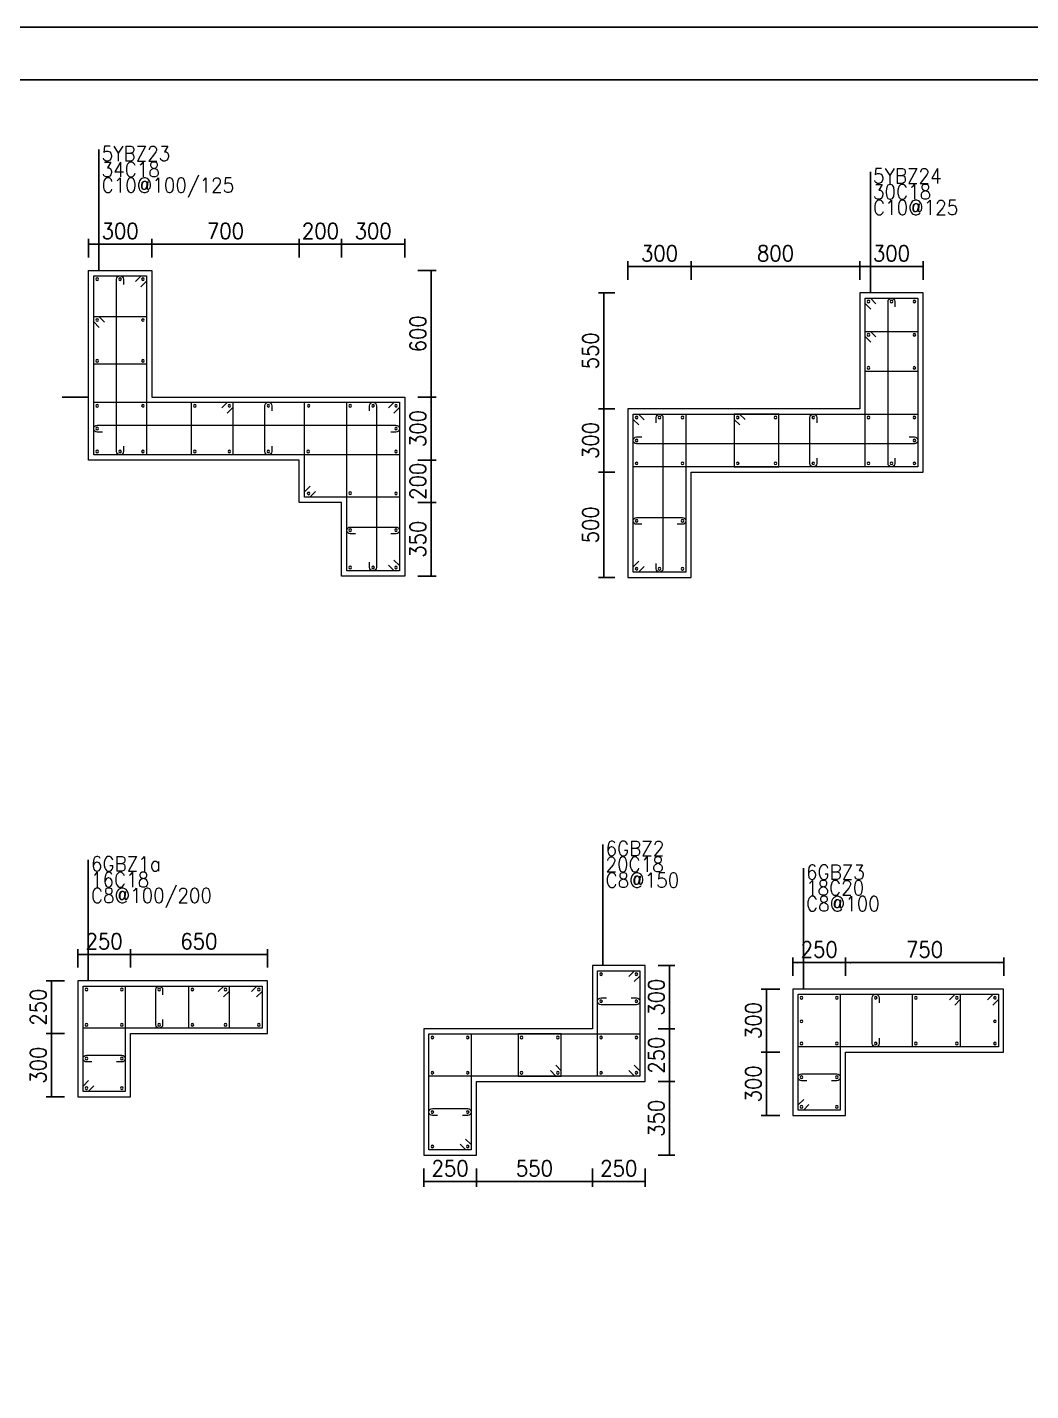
# Model space of a CAD drawing. Extents: x 292423 to 377252, y 106557 to 361882.
# Drawn here: x 302635 to 321676, y 140081 to 165957 of the extents above; entities that cross this region are included whole.
import ezdxf
from ezdxf.enums import TextEntityAlignment as Align

# ---------------------------------------------------------------- set-up
doc = ezdxf.new("R2010")
doc.units = 0
doc.header["$LTSCALE"] = 1000
for name, color, linetype in [('1508', 2, 'Continuous'), ('THIN', 7, 'Continuous'), ('tk', 7, 'Continuous'), ('Y阴影', 254, 'Continuous')]:
    doc.layers.add(name, color=color, linetype=linetype)
for name, color, linetype, lineweight in [('REIN', 6, 'Continuous', 18), ('Z-柱大样外框', 7, 'ByLayer', 18), ('Z-详图标注', 3, 'Continuous', 18)]:
    doc.layers.add(name, color=color, linetype=linetype, lineweight=lineweight)
doc.styles.get("Standard").update_dxf_attribs({"font": 'standard'})
doc.dimstyles.get("Standard").update_dxf_attribs({"dimtxt": 300, "dimasz": 100, "dimexe": 100, "dimexo": 250, "dimgap": 100, "dimtad": 0, "dimtoh": 1, "dimdec": 0, "dimlfac": 0.25, "dimdsep": 46, "dimcen": 0.09, "dimclrt": 7, "dimadec": 0, "dimazin": 0, "dimtfac": 1, "dimtdec": 4, "dimtofl": 0, "dimtmove": 0, "dimatfit": 3, "dimfxl": 1, "dimtolj": 1, "dimtzin": 0, "dimarcsym": 0})

# ---------------------------------------------------------------- blocks, each defined once
blk = doc.blocks.new('*D497')
at = {"layer": 'Z-详图标注', "color": 0, "linetype": 'ByBlock', "lineweight": -2}
for p, q in [((313358, 144301), (313358, 143951)), ((314358, 144301), (314358, 143951)), ((314358, 144051), (313358, 144051))]:
    blk.add_line(p, q, dxfattribs=at)
for points in [[(313358, 144051), (313458, 144068), (313458, 144035)], [(314358, 144051), (314258, 144035), (314258, 144068)]]:
    blk.add_solid(points, dxfattribs=at)
at = {"layer": 'Z-详图标注', "color": 7, "linetype": 'Continuous', "lineweight": -2, "insert": (313858, 144301), "char_height": 300, "width": 566.67, "attachment_point": 5}
blk.add_mtext('250', dxfattribs=at)
blk = doc.blocks.new('*D201')
at = {"layer": 'Z-详图标注', "color": 0, "linetype": 'ByBlock', "lineweight": -2}
for p, q in [((311158, 144301), (311158, 143951)), ((313358, 144301), (313358, 143951)), ((313358, 144051), (311158, 144051))]:
    blk.add_line(p, q, dxfattribs=at)
for points in [[(311158, 144051), (311258, 144068), (311258, 144035)], [(313358, 144051), (313258, 144035), (313258, 144068)]]:
    blk.add_solid(points, dxfattribs=at)
at = {"layer": 'Z-详图标注', "color": 7, "linetype": 'Continuous', "lineweight": -2, "insert": (312258, 144301), "char_height": 300, "width": 566.67, "attachment_point": 5}
blk.add_mtext('550', dxfattribs=at)
blk = doc.blocks.new('*D697')
at = {"layer": 'Z-详图标注', "color": 0, "linetype": 'ByBlock', "lineweight": -2}
for p, q in [((310158, 144301), (310158, 143951)), ((311158, 144301), (311158, 143951)), ((311158, 144051), (310158, 144051))]:
    blk.add_line(p, q, dxfattribs=at)
for points in [[(310158, 144051), (310258, 144068), (310258, 144035)], [(311158, 144051), (311058, 144035), (311058, 144068)]]:
    blk.add_solid(points, dxfattribs=at)
at = {"layer": 'Z-详图标注', "color": 7, "linetype": 'Continuous', "lineweight": -2, "insert": (310658, 144301), "char_height": 300, "width": 566.67, "attachment_point": 5}
blk.add_mtext('250', dxfattribs=at)
blk = doc.blocks.new('*D302')
at = {"layer": 'Z-详图标注', "color": 0, "linetype": 'ByBlock', "lineweight": -2}
for p, q in [((314608, 145951), (314923, 145951)), ((314823, 144551), (314823, 145951)), ((314608, 144551), (314923, 144551))]:
    blk.add_line(p, q, dxfattribs=at)
for points in [[(314823, 145951), (314839, 145851), (314806, 145851)], [(314823, 144551), (314806, 144651), (314839, 144651)]]:
    blk.add_solid(points, dxfattribs=at)
at = {"layer": 'Z-详图标注', "color": 7, "linetype": 'Continuous', "lineweight": -2, "insert": (314573, 145251), "char_height": 300, "width": 566.67, "attachment_point": 5, "rotation": 90}
blk.add_mtext('350', dxfattribs=at)
blk = doc.blocks.new('*D360')
at = {"layer": 'Z-详图标注', "color": 0, "linetype": 'ByBlock', "lineweight": -2}
for p, q in [((314608, 146951), (314923, 146951)), ((314823, 145951), (314823, 146951)), ((314608, 145951), (314923, 145951))]:
    blk.add_line(p, q, dxfattribs=at)
for points in [[(314823, 146951), (314839, 146851), (314806, 146851)], [(314823, 145951), (314806, 146051), (314839, 146051)]]:
    blk.add_solid(points, dxfattribs=at)
at = {"layer": 'Z-详图标注', "color": 7, "linetype": 'Continuous', "lineweight": -2, "insert": (314573, 146451), "char_height": 300, "width": 566.67, "attachment_point": 5, "rotation": 90}
blk.add_mtext('250', dxfattribs=at)
blk = doc.blocks.new('*D848')
at = {"layer": 'Z-详图标注', "color": 0, "linetype": 'ByBlock', "lineweight": -2}
for p, q in [((314608, 148151), (314923, 148151)), ((314823, 146951), (314823, 148151)), ((314608, 146951), (314923, 146951))]:
    blk.add_line(p, q, dxfattribs=at)
for points in [[(314823, 148151), (314839, 148051), (314806, 148051)], [(314823, 146951), (314806, 147051), (314839, 147051)]]:
    blk.add_solid(points, dxfattribs=at)
at = {"layer": 'Z-详图标注', "color": 7, "linetype": 'Continuous', "lineweight": -2, "insert": (314573, 147551), "char_height": 300, "width": 566.67, "attachment_point": 5, "rotation": 90}
blk.add_mtext('300', dxfattribs=at)
blk = doc.blocks.new('*D409')
at = {"layer": 'Z-详图标注', "color": 0, "linetype": 'ByBlock', "lineweight": -2}
for p, q in [((318163, 147955), (318163, 148305)), ((321163, 147955), (321163, 148305)), ((321163, 148205), (318163, 148205))]:
    blk.add_line(p, q, dxfattribs=at)
for points in [[(318163, 148205), (318263, 148222), (318263, 148188)], [(321163, 148205), (321063, 148188), (321063, 148222)]]:
    blk.add_solid(points, dxfattribs=at)
at = {"layer": 'Z-详图标注', "color": 7, "linetype": 'Continuous', "lineweight": -2, "insert": (319663, 148455), "char_height": 300, "width": 566.67, "attachment_point": 5}
blk.add_mtext('750', dxfattribs=at)
blk = doc.blocks.new('*D20')
at = {"layer": 'Z-详图标注', "color": 0, "linetype": 'ByBlock', "lineweight": -2}
for p, q in [((317163, 147955), (317163, 148305)), ((318163, 147955), (318163, 148305)), ((318163, 148205), (317163, 148205))]:
    blk.add_line(p, q, dxfattribs=at)
for points in [[(317163, 148205), (317263, 148222), (317263, 148188)], [(318163, 148205), (318063, 148188), (318063, 148222)]]:
    blk.add_solid(points, dxfattribs=at)
at = {"layer": 'Z-详图标注', "color": 7, "linetype": 'Continuous', "lineweight": -2, "insert": (317663, 148455), "char_height": 300, "width": 566.67, "attachment_point": 5}
blk.add_mtext('250', dxfattribs=at)
blk = doc.blocks.new('*D508')
at = {"layer": 'Z-详图标注', "color": 0, "linetype": 'ByBlock', "lineweight": -2}
for p, q in [((316913, 147705), (316563, 147705)), ((316663, 147705), (316663, 146505)), ((316913, 146505), (316563, 146505))]:
    blk.add_line(p, q, dxfattribs=at)
for points in [[(316663, 147705), (316679, 147605), (316646, 147605)], [(316663, 146505), (316646, 146605), (316679, 146605)]]:
    blk.add_solid(points, dxfattribs=at)
at = {"layer": 'Z-详图标注', "color": 7, "linetype": 'Continuous', "lineweight": -2, "insert": (316413, 147105), "char_height": 300, "width": 566.67, "attachment_point": 5, "rotation": 90}
blk.add_mtext('300', dxfattribs=at)
blk = doc.blocks.new('*D127')
at = {"layer": 'Z-详图标注', "color": 0, "linetype": 'ByBlock', "lineweight": -2}
for p, q in [((316913, 146505), (316563, 146505)), ((316663, 146505), (316663, 145305)), ((316913, 145305), (316563, 145305))]:
    blk.add_line(p, q, dxfattribs=at)
for points in [[(316663, 146505), (316679, 146405), (316646, 146405)], [(316663, 145305), (316646, 145405), (316679, 145405)]]:
    blk.add_solid(points, dxfattribs=at)
at = {"layer": 'Z-详图标注', "color": 7, "linetype": 'Continuous', "lineweight": -2, "insert": (316413, 145905), "char_height": 300, "width": 566.67, "attachment_point": 5, "rotation": 90}
blk.add_mtext('300', dxfattribs=at)
blk = doc.blocks.new('*D134')
at = {"layer": 'Z-详图标注', "color": 0, "linetype": 'ByBlock', "lineweight": -2}
for p, q in [((304593, 148111), (304593, 148461)), ((307193, 148361), (304593, 148361)), ((307193, 148111), (307193, 148461))]:
    blk.add_line(p, q, dxfattribs=at)
for points in [[(304593, 148361), (304693, 148378), (304693, 148344)], [(307193, 148361), (307093, 148344), (307093, 148378)]]:
    blk.add_solid(points, dxfattribs=at)
at = {"layer": 'Z-详图标注', "color": 7, "linetype": 'Continuous', "lineweight": -2, "insert": (305893, 148611), "char_height": 300, "width": 556.67, "attachment_point": 5}
blk.add_mtext('650', dxfattribs=at)
blk = doc.blocks.new('*D614')
at = {"layer": 'Z-详图标注', "color": 0, "linetype": 'ByBlock', "lineweight": -2}
for p, q in [((303593, 148111), (303593, 148461)), ((304593, 148361), (303593, 148361)), ((304593, 148111), (304593, 148461))]:
    blk.add_line(p, q, dxfattribs=at)
for points in [[(303593, 148361), (303693, 148378), (303693, 148344)], [(304593, 148361), (304493, 148344), (304493, 148378)]]:
    blk.add_solid(points, dxfattribs=at)
at = {"layer": 'Z-详图标注', "color": 7, "linetype": 'Continuous', "lineweight": -2, "insert": (304093, 148611), "char_height": 300, "width": 566.67, "attachment_point": 5}
blk.add_mtext('250', dxfattribs=at)
blk = doc.blocks.new('*D234')
at = {"layer": 'Z-详图标注', "color": 0, "linetype": 'ByBlock', "lineweight": -2}
for p, q in [((303343, 147861), (302993, 147861)), ((303093, 147861), (303093, 146861)), ((303343, 146861), (302993, 146861))]:
    blk.add_line(p, q, dxfattribs=at)
for points in [[(303093, 147861), (303110, 147761), (303077, 147761)], [(303093, 146861), (303077, 146961), (303110, 146961)]]:
    blk.add_solid(points, dxfattribs=at)
at = {"layer": 'Z-详图标注', "color": 7, "linetype": 'Continuous', "lineweight": -2, "insert": (302843, 147361), "char_height": 300, "width": 566.67, "attachment_point": 5, "rotation": 90}
blk.add_mtext('250', dxfattribs=at)
blk = doc.blocks.new('*D732')
at = {"layer": 'Z-详图标注', "color": 0, "linetype": 'ByBlock', "lineweight": -2}
for p, q in [((303343, 146861), (302993, 146861)), ((303093, 146861), (303093, 145661)), ((303343, 145661), (302993, 145661))]:
    blk.add_line(p, q, dxfattribs=at)
for points in [[(303093, 146861), (303110, 146761), (303077, 146761)], [(303093, 145661), (303077, 145761), (303110, 145761)]]:
    blk.add_solid(points, dxfattribs=at)
at = {"layer": 'Z-详图标注', "color": 7, "linetype": 'Continuous', "lineweight": -2, "insert": (302843, 146261), "char_height": 300, "width": 566.67, "attachment_point": 5, "rotation": 90}
blk.add_mtext('300', dxfattribs=at)
blk = doc.blocks.new('*D572')
at = {"layer": 'Z-详图标注', "color": 0, "linetype": 'ByBlock', "lineweight": -2}
for p, q in [((303796, 161590), (303796, 161940)), ((303796, 161840), (304996, 161840)), ((304996, 161590), (304996, 161940))]:
    blk.add_line(p, q, dxfattribs=at)
for points in [[(303796, 161840), (303896, 161856), (303896, 161823)], [(304996, 161840), (304896, 161823), (304896, 161856)]]:
    blk.add_solid(points, dxfattribs=at)
at = {"layer": 'Z-详图标注', "color": 7, "linetype": 'Continuous', "lineweight": -2, "insert": (304396, 162090), "char_height": 300, "width": 566.67, "attachment_point": 5}
blk.add_mtext('300', dxfattribs=at)
blk = doc.blocks.new('*D619')
at = {"layer": 'Z-详图标注', "color": 0, "linetype": 'ByBlock', "lineweight": -2}
for p, q in [((304996, 161590), (304996, 161940)), ((304996, 161840), (307797, 161840)), ((307797, 161590), (307797, 161940))]:
    blk.add_line(p, q, dxfattribs=at)
for points in [[(304996, 161840), (305096, 161856), (305096, 161823)], [(307797, 161840), (307697, 161823), (307697, 161856)]]:
    blk.add_solid(points, dxfattribs=at)
at = {"layer": 'Z-详图标注', "color": 7, "linetype": 'Continuous', "lineweight": -2, "insert": (306396, 162090), "char_height": 300, "width": 566.67, "attachment_point": 5}
blk.add_mtext('700', dxfattribs=at)
blk = doc.blocks.new('*D239')
at = {"layer": 'Z-详图标注', "color": 0, "linetype": 'ByBlock', "lineweight": -2}
for p, q in [((308597, 161590), (308597, 161940)), ((308597, 161840), (309797, 161840)), ((309797, 161590), (309797, 161940))]:
    blk.add_line(p, q, dxfattribs=at)
for points in [[(308597, 161840), (308697, 161856), (308697, 161823)], [(309797, 161840), (309697, 161823), (309697, 161856)]]:
    blk.add_solid(points, dxfattribs=at)
at = {"layer": 'Z-详图标注', "color": 7, "linetype": 'Continuous', "lineweight": -2, "insert": (309197, 162090), "char_height": 300, "width": 566.67, "attachment_point": 5}
blk.add_mtext('300', dxfattribs=at)
blk = doc.blocks.new('*D412')
at = {"layer": 'Z-详图标注', "color": 0, "linetype": 'ByBlock', "lineweight": -2}
for p, q in [((310047, 161340), (310397, 161340)), ((310297, 161340), (310297, 158940)), ((310047, 158940), (310397, 158940))]:
    blk.add_line(p, q, dxfattribs=at)
for points in [[(310297, 161340), (310313, 161240), (310280, 161240)], [(310297, 158940), (310280, 159040), (310313, 159040)]]:
    blk.add_solid(points, dxfattribs=at)
at = {"layer": 'Z-详图标注', "color": 7, "linetype": 'Continuous', "lineweight": -2, "insert": (310047, 160140), "char_height": 300, "width": 556.67, "attachment_point": 5, "rotation": 90}
blk.add_mtext('600', dxfattribs=at)
blk = doc.blocks.new('*D25')
at = {"layer": 'Z-详图标注', "color": 0, "linetype": 'ByBlock', "lineweight": -2}
for p, q in [((310047, 158940), (310397, 158940)), ((310297, 158940), (310297, 157740)), ((310047, 157740), (310397, 157740))]:
    blk.add_line(p, q, dxfattribs=at)
for points in [[(310297, 158940), (310313, 158840), (310280, 158840)], [(310297, 157740), (310280, 157840), (310313, 157840)]]:
    blk.add_solid(points, dxfattribs=at)
at = {"layer": 'Z-详图标注', "color": 7, "linetype": 'Continuous', "lineweight": -2, "insert": (310047, 158340), "char_height": 300, "width": 566.67, "attachment_point": 5, "rotation": 90}
blk.add_mtext('300', dxfattribs=at)
blk = doc.blocks.new('*D514')
at = {"layer": 'Z-详图标注', "color": 0, "linetype": 'ByBlock', "lineweight": -2}
for p, q in [((310047, 157740), (310397, 157740)), ((310297, 157740), (310297, 156940)), ((310047, 156940), (310397, 156940))]:
    blk.add_line(p, q, dxfattribs=at)
for points in [[(310297, 157740), (310313, 157640), (310280, 157640)], [(310297, 156940), (310280, 157040), (310313, 157040)]]:
    blk.add_solid(points, dxfattribs=at)
at = {"layer": 'Z-详图标注', "color": 7, "linetype": 'Continuous', "lineweight": -2, "insert": (310047, 157340), "char_height": 300, "width": 566.67, "attachment_point": 5, "rotation": 90}
blk.add_mtext('200', dxfattribs=at)
blk = doc.blocks.new('*D210')
at = {"layer": 'Z-详图标注', "color": 0, "linetype": 'ByBlock', "lineweight": -2}
for p, q in [((307797, 161590), (307797, 161940)), ((307797, 161840), (308597, 161840)), ((308597, 161590), (308597, 161940))]:
    blk.add_line(p, q, dxfattribs=at)
for points in [[(307797, 161840), (307897, 161856), (307897, 161823)], [(308597, 161840), (308497, 161823), (308497, 161856)]]:
    blk.add_solid(points, dxfattribs=at)
at = {"layer": 'Z-详图标注', "color": 7, "linetype": 'Continuous', "lineweight": -2, "insert": (308197, 162090), "char_height": 300, "width": 566.67, "attachment_point": 5}
blk.add_mtext('200', dxfattribs=at)
blk = doc.blocks.new('*D695')
at = {"layer": 'Z-详图标注', "color": 0, "linetype": 'ByBlock', "lineweight": -2}
for p, q in [((310047, 156940), (310397, 156940)), ((310297, 156940), (310297, 155540)), ((310047, 155540), (310397, 155540))]:
    blk.add_line(p, q, dxfattribs=at)
for points in [[(310297, 156940), (310313, 156840), (310280, 156840)], [(310297, 155540), (310280, 155640), (310313, 155640)]]:
    blk.add_solid(points, dxfattribs=at)
at = {"layer": 'Z-详图标注', "color": 7, "linetype": 'Continuous', "lineweight": -2, "insert": (310047, 156240), "char_height": 300, "width": 566.67, "attachment_point": 5, "rotation": 90}
blk.add_mtext('350', dxfattribs=at)
blk = doc.blocks.new('*D316')
at = {"layer": 'Z-详图标注', "color": 0, "linetype": 'ByBlock', "lineweight": -2}
for p, q in [((314033, 161166), (314033, 161516)), ((315233, 161166), (315233, 161516)), ((314033, 161416), (315233, 161416))]:
    blk.add_line(p, q, dxfattribs=at)
for points in [[(314033, 161416), (314133, 161433), (314133, 161399)], [(315233, 161416), (315133, 161399), (315133, 161433)]]:
    blk.add_solid(points, dxfattribs=at)
at = {"layer": 'Z-详图标注', "color": 7, "linetype": 'Continuous', "lineweight": -2, "insert": (314633, 161666), "char_height": 300, "width": 566.67, "attachment_point": 5}
blk.add_mtext('300', dxfattribs=at)
blk = doc.blocks.new('*D791')
at = {"layer": 'Z-详图标注', "color": 0, "linetype": 'ByBlock', "lineweight": -2}
for p, q in [((315233, 161166), (315233, 161516)), ((318433, 161166), (318433, 161516)), ((315233, 161416), (318433, 161416))]:
    blk.add_line(p, q, dxfattribs=at)
for points in [[(315233, 161416), (315333, 161433), (315333, 161399)], [(318433, 161416), (318333, 161399), (318333, 161433)]]:
    blk.add_solid(points, dxfattribs=at)
at = {"layer": 'Z-详图标注', "color": 7, "linetype": 'Continuous', "lineweight": -2, "insert": (316833, 161666), "char_height": 300, "width": 566.67, "attachment_point": 5}
blk.add_mtext('800', dxfattribs=at)
blk = doc.blocks.new('*D851')
at = {"layer": 'Z-详图标注', "color": 0, "linetype": 'ByBlock', "lineweight": -2}
for p, q in [((318433, 161166), (318433, 161516)), ((319633, 161166), (319633, 161516)), ((318433, 161416), (319633, 161416))]:
    blk.add_line(p, q, dxfattribs=at)
for points in [[(318433, 161416), (318533, 161433), (318533, 161399)], [(319633, 161416), (319533, 161399), (319533, 161433)]]:
    blk.add_solid(points, dxfattribs=at)
at = {"layer": 'Z-详图标注', "color": 7, "linetype": 'Continuous', "lineweight": -2, "insert": (319033, 161666), "char_height": 300, "width": 566.67, "attachment_point": 5}
blk.add_mtext('300', dxfattribs=at)
blk = doc.blocks.new('*D462')
at = {"layer": 'Z-详图标注', "color": 0, "linetype": 'ByBlock', "lineweight": -2}
for p, q in [((313783, 160916), (313474, 160916)), ((313574, 160916), (313574, 158716)), ((313783, 158716), (313474, 158716))]:
    blk.add_line(p, q, dxfattribs=at)
for points in [[(313574, 160916), (313590, 160816), (313557, 160816)], [(313574, 158716), (313557, 158816), (313590, 158816)]]:
    blk.add_solid(points, dxfattribs=at)
at = {"layer": 'Z-详图标注', "color": 7, "linetype": 'Continuous', "lineweight": -2, "insert": (313324, 159816), "char_height": 300, "width": 566.67, "attachment_point": 5, "rotation": 90}
blk.add_mtext('550', dxfattribs=at)
blk = doc.blocks.new('*D82')
at = {"layer": 'Z-详图标注', "color": 0, "linetype": 'ByBlock', "lineweight": -2}
for p, q in [((313783, 158716), (313474, 158716)), ((313574, 158716), (313574, 157516)), ((313783, 157516), (313474, 157516))]:
    blk.add_line(p, q, dxfattribs=at)
for points in [[(313574, 158716), (313590, 158616), (313557, 158616)], [(313574, 157516), (313557, 157616), (313590, 157616)]]:
    blk.add_solid(points, dxfattribs=at)
at = {"layer": 'Z-详图标注', "color": 7, "linetype": 'Continuous', "lineweight": -2, "insert": (313324, 158116), "char_height": 300, "width": 566.67, "attachment_point": 5, "rotation": 90}
blk.add_mtext('300', dxfattribs=at)
blk = doc.blocks.new('*D566')
at = {"layer": 'Z-详图标注', "color": 0, "linetype": 'ByBlock', "lineweight": -2}
for p, q in [((313783, 157516), (313474, 157516)), ((313574, 157516), (313574, 155516)), ((313783, 155516), (313474, 155516))]:
    blk.add_line(p, q, dxfattribs=at)
for points in [[(313574, 157516), (313590, 157416), (313557, 157416)], [(313574, 155516), (313557, 155616), (313590, 155616)]]:
    blk.add_solid(points, dxfattribs=at)
at = {"layer": 'Z-详图标注', "color": 7, "linetype": 'Continuous', "lineweight": -2, "insert": (313324, 156516), "char_height": 300, "width": 566.67, "attachment_point": 5, "rotation": 90}
blk.add_mtext('500', dxfattribs=at)
blk = doc.blocks.new('A1tk')
at = {"layer": 'tk', "color": 5}
blk.add_lwpolyline([(0, 0), (0, 59400), (84100, 59400), (84100, 0)], close=True, dxfattribs=at)
at = {"layer": 'tk'}
blk.add_lwpolyline([(2500, 1000), (83100, 1000), (83100, 58400), (2500, 58400)], close=True, dxfattribs=at)

msp = doc.modelspace()

# ---------------------------------------------------------------- linework, layer by layer
at = {"layer": 'REIN', "color": 6}
for points in [[(304689.9, 161133.5), (304795.9, 161239.6), (304895.9, 161239.6), (304895.9, 157839.6), (303895.9, 157839.6), (303895.9, 161239.6), (304895.9, 161239.6), (304895.9, 161139.6), (304789.9, 161033.5)], [(318639.3, 160610), (318533.2, 160716), (318533.2, 160816), (319533.2, 160816), (319533.2, 157616.1), (318533.2, 157616), (318533.2, 160816), (318633.2, 160816), (318739.3, 160710)], [(304002, 160260.2), (303895.9, 160366.3), (303895.9, 160466.3), (304895.9, 160466.3), (304895.9, 159562.9), (303895.9, 159562.9), (303895.9, 160466.3), (303995.9, 160466.3), (304102, 160360.2)], [(318639.3, 159980), (318533.2, 160086), (318533.2, 160186), (319533.2, 160186), (319533.2, 159426.1), (318533.2, 159426), (318533.2, 160186), (318633.2, 160186), (318739.3, 160080)], [(309490.7, 158733.5), (309596.8, 158839.6), (309696.8, 158839.6), (309696.8, 157839.6), (303895.9, 157839.6), (303895.9, 158839.6), (309696.8, 158839.6), (309696.8, 158739.6), (309590.7, 158633.5)], [(306328.2, 158733.5), (306434.3, 158839.6), (306534.3, 158839.6), (306534.3, 157839.6), (305750.1, 157839.6), (305750.1, 158839.6), (306534.3, 158839.6), (306534.3, 158739.6), (306428.2, 158633.5)], [(308102.8, 157145.7), (307996.8, 157039.6), (307896.8, 157039.6), (307896.8, 158839.6), (309696.8, 158839.6), (309696.8, 157039.6), (307896.8, 157039.6), (307896.8, 157139.6), (308002.8, 157245.7)], [(309590.7, 155845.7), (309696.8, 155739.6), (309696.8, 155639.6), (308696.8, 155639.6), (308696.8, 158839.6), (309696.8, 158839.6), (309696.8, 155639.6), (309596.8, 155639.6), (309490.7, 155745.7)], [(314239.3, 158409.9), (314133.2, 158516), (314133.2, 158616), (319533.2, 158616.1), (319533.2, 157616.1), (314133.2, 157616), (314133.2, 158616), (314233.2, 158616), (314339.3, 158509.9)], [(314339.3, 155722.1), (314233.2, 155616), (314133.2, 155616), (314133.2, 158616), (315133.2, 158616), (315133.2, 155616), (314133.2, 155616), (314133.2, 155716), (314239.3, 155822.1)], [(316256.8, 158510), (316150.7, 158616), (316050.7, 158616), (316050.7, 157616), (316898.2, 157616), (316898.2, 158616), (316050.7, 158616), (316050.7, 158516), (316156.8, 158410)], [(314052.2, 147945.3), (314158.3, 148051.4), (314258.3, 148051.4), (314258.3, 146051.4), (313458.3, 146051.4), (313458.3, 148051.4), (314258.3, 148051.4), (314258.3, 147951.4), (314152.2, 147845.3)], [(303899.5, 145867), (303793.4, 145760.9), (303693.4, 145760.9), (303693.4, 147760.9), (304493.4, 147760.9), (304493.4, 145760.9), (303693.4, 145760.9), (303693.4, 145860.9), (303799.5, 145967)], [(306887.4, 147654.9), (306993.4, 147760.9), (307093.4, 147760.9), (307093.4, 146960.9), (303693.4, 146960.9), (303693.4, 147760.9), (307093.4, 147760.9), (307093.4, 147660.9), (306987.4, 147554.9)], [(306257.4, 147654.9), (306363.4, 147760.9), (306463.4, 147760.9), (306463.4, 146960.9), (305703.4, 146960.9), (305703.4, 147760.9), (306463.4, 147760.9), (306463.4, 147660.9), (306357.4, 147554.9)], [(317468.9, 145510.9), (317362.8, 145404.9), (317262.8, 145404.9), (317262.8, 147604.9), (318062.8, 147604.9), (318062.8, 145404.9), (317262.8, 145404.9), (317262.8, 145504.9), (317368.9, 145610.9)], [(320856.7, 147498.8), (320962.8, 147604.9), (321062.8, 147604.9), (321062.8, 146604.9), (317262.8, 146604.9), (317262.8, 147604.9), (321062.8, 147604.9), (321062.8, 147504.9), (320956.7, 147398.8)], [(320134.2, 147498.8), (320240.3, 147604.9), (320340.3, 147604.9), (320340.3, 146604.9), (319430.3, 146604.9), (319430.3, 147604.9), (320340.3, 147604.9), (320340.3, 147504.9), (320234.2, 147398.8)], [(314152.2, 146257.5), (314258.3, 146151.4), (314258.3, 146051.4), (310257.6, 146051.4), (310257.6, 146851.4), (314258.3, 146851.4), (314258.3, 146051.4), (314158.3, 146051.4), (314052.2, 146157.5)], [(310951.5, 144857.5), (311057.6, 144751.4), (311057.6, 144651.4), (310257.6, 144651.4), (310257.6, 146851.4), (311057.6, 146851.4), (311057.6, 144651.4), (310957.6, 144651.4), (310851.5, 144757.5)], [(312562, 146157.5), (312668, 146051.4), (312768, 146051.4), (312768, 146851.4), (311947.8, 146851.4), (311947.8, 146051.4), (312768, 146051.4), (312768, 146151.4), (312662, 146257.5)]]:
    msp.add_lwpolyline(points, dxfattribs=at)
for points in [[(304460.9, 158004.6), (304460.9, 157904.6, -1), (304330.9, 157904.6), (304330.9, 161174.6, -1), (304460.9, 161174.6), (304460.9, 161074.6)], [(319098.2, 157781), (319098.2, 157681, -1), (318968.2, 157681), (318968.2, 160751, -1), (319098.2, 160751), (319098.2, 160651)], [(307274.3, 158004.6), (307274.3, 157904.6, -1), (307144.3, 157904.6), (307144.3, 158774.6, -1), (307274.3, 158774.6), (307274.3, 158674.6)], [(309131.8, 158674.6), (309131.8, 158774.6, -1), (309261.8, 158774.6), (309261.8, 155704.6, -1), (309131.8, 155704.6), (309131.8, 155804.6)], [(304060.9, 158274.6), (303960.9, 158274.6, -1), (303960.9, 158404.6), (309631.8, 158404.6, -1), (309631.8, 158274.6), (309531.8, 158274.6)], [(314568.2, 158451), (314568.2, 158551, -1), (314698.2, 158551), (314698.2, 155681, -1), (314568.2, 155681), (314568.2, 155781)], [(317615.7, 157781), (317615.7, 157681, -1), (317485.7, 157681), (317485.7, 158551, -1), (317615.7, 158551), (317615.7, 158451)], [(319368.2, 158181.1), (319468.2, 158181.1, -1), (319468.2, 158051.1), (314198.2, 158051, -1), (314198.2, 158181), (314298.2, 158181)], [(314298.2, 156524.1), (314198.2, 156524.1, -1), (314198.2, 156654.1), (315068.2, 156654.1, -1), (315068.2, 156524.1), (314968.2, 156524.1)], [(308864.8, 156342.9), (308764.8, 156342.9, -1), (308764.8, 156472.9), (309634.8, 156472.9, -1), (309634.8, 156342.9), (309534.8, 156342.9)], [(305203.4, 147125.9), (305203.4, 147025.9, -1), (305073.4, 147025.9), (305073.4, 147695.9, -1), (305203.4, 147695.9), (305203.4, 147595.9)], [(314093.3, 147536.8), (314193.3, 147536.8, -1), (314193.3, 147406.8), (313523.3, 147406.8, -1), (313523.3, 147536.8), (313623.3, 147536.8)], [(318799.5, 146769.9), (318799.5, 146669.9, -1), (318669.5, 146669.9), (318669.5, 147539.9, -1), (318799.5, 147539.9), (318799.5, 147439.9)], [(303858.4, 146320.9), (303758.4, 146320.9, -1), (303758.4, 146450.9), (304428.4, 146450.9, -1), (304428.4, 146320.9), (304328.4, 146320.9)], [(317427.8, 145964.9), (317327.8, 145964.9, -1), (317327.8, 146094.9), (317997.8, 146094.9, -1), (317997.8, 145964.9), (317897.8, 145964.9)], [(310422.6, 145304.7), (310322.6, 145304.7, -1), (310322.6, 145434.7), (310992.6, 145434.7, -1), (310992.6, 145304.7), (310892.6, 145304.7)]]:
    msp.add_lwpolyline(points, format="xyb", dxfattribs=at)
for points in [[(303935.9, 161174.6, 1), (303985.9, 161174.6, 1)], [(304370.9, 161174.6, 1), (304420.9, 161174.6, 1)], [(304805.9, 161174.6, 1), (304855.9, 161174.6, 1)], [(318573.2, 160751, 1), (318623.2, 160751, 1)], [(319008.2, 160751, 1), (319058.2, 160751, 1)], [(319443.2, 160751, 1), (319493.2, 160751, 1)], [(303935.9, 160401.3, 1), (303985.9, 160401.3, 1)], [(304805.9, 160401.3, 1), (304855.9, 160401.3, 1)], [(318573.2, 160121, 1), (318623.2, 160121, 1)], [(319443.2, 160121, 1), (319493.2, 160121, 1)], [(303935.9, 159627.9, 1), (303985.9, 159627.9, 1)], [(304805.9, 159627.9, 1), (304855.9, 159627.9, 1)], [(318573.2, 159491, 1), (318623.2, 159491, 1)], [(319443.2, 159491, 1), (319493.2, 159491, 1)], [(303935.9, 158774.6, 1), (303985.9, 158774.6, 1)], [(304805.9, 158774.6, 1), (304855.9, 158774.6, 1)], [(305790.1, 158774.6, 1), (305840.1, 158774.6, 1)], [(306444.3, 158774.6, 1), (306494.3, 158774.6, 1)], [(307184.3, 158774.6, 1), (307234.3, 158774.6, 1)], [(307949.9, 158774.6, 1), (307999.9, 158774.6, 1)], [(308736.8, 158774.6, 1), (308786.8, 158774.6, 1)], [(309171.8, 158774.6, 1), (309221.8, 158774.6, 1)], [(309606.8, 158774.6, 1), (309656.8, 158774.6, 1)], [(303935.9, 158339.6, 1), (303985.9, 158339.6, 1)], [(309606.8, 158339.6, 1), (309656.8, 158339.6, 1)], [(314173.2, 158551, 1), (314223.2, 158551, 1)], [(314608.2, 158551, 1), (314658.2, 158551, 1)], [(315043.2, 158551, 1), (315093.2, 158551, 1)], [(316090.7, 158551, 1), (316140.7, 158551, 1)], [(316808.2, 158551, 1), (316858.2, 158551, 1)], [(317525.7, 158551, 1), (317575.7, 158551, 1)], [(318573.2, 158551, 1), (318623.2, 158551, 1)], [(319443.2, 158551.1, 1), (319493.2, 158551.1, 1)], [(314173.2, 158116, 1), (314223.2, 158116, 1)], [(319443.2, 158116.1, 1), (319493.2, 158116.1, 1)], [(303935.9, 157904.6, 1), (303985.9, 157904.6, 1)], [(304370.9, 157904.6, 1), (304420.9, 157904.6, 1)], [(304805.9, 157904.6, 1), (304855.9, 157904.6, 1)], [(305790.1, 157904.6, 1), (305840.1, 157904.6, 1)], [(306444.3, 157904.6, 1), (306494.3, 157904.6, 1)], [(307184.3, 157904.6, 1), (307234.3, 157904.6, 1)], [(307938.9, 157904.6, 1), (307988.9, 157904.6, 1)], [(309606.8, 157904.6, 1), (309656.8, 157904.6, 1)], [(314173.2, 157681, 1), (314223.2, 157681, 1)], [(315043.2, 157681, 1), (315093.2, 157681, 1)], [(316090.7, 157681, 1), (316140.7, 157681, 1)], [(316808.2, 157681, 1), (316858.2, 157681, 1)], [(317525.7, 157681, 1), (317575.7, 157681, 1)], [(318573.2, 157681, 1), (318623.2, 157681, 1)], [(319008.2, 157681, 1), (319058.2, 157681, 1)], [(319443.2, 157681.1, 1), (319493.2, 157681.1, 1)], [(307949.4, 157111.2, 1), (307999.4, 157111.2, 1)], [(308736.8, 157112.5, 1), (308786.8, 157112.5, 1)], [(309606.8, 157111.2, 1), (309656.8, 157111.2, 1)], [(314173.2, 156589.1, 1), (314223.2, 156589.1, 1)], [(315043.2, 156589.1, 1), (315093.2, 156589.1, 1)], [(308736.8, 156411.3, 1), (308786.8, 156411.3, 1)], [(309606.8, 156411.3, 1), (309656.8, 156411.3, 1)], [(308736.8, 155704.6, 1), (308786.8, 155704.6, 1)], [(309171.8, 155704.6, 1), (309221.8, 155704.6, 1)], [(309606.8, 155704.6, 1), (309656.8, 155704.6, 1)], [(314173.2, 155681, 1), (314223.2, 155681, 1)], [(314608.2, 155681, 1), (314658.2, 155681, 1)], [(315043.2, 155681, 1), (315093.2, 155681, 1)], [(313498.3, 147986.4, 1), (313548.3, 147986.4, 1)], [(314168.3, 147986.4, 1), (314218.3, 147986.4, 1)], [(303733.4, 147695.9, 1), (303783.4, 147695.9, 1)], [(304403.4, 147695.9, 1), (304453.4, 147695.9, 1)], [(305113.4, 147695.9, 1), (305163.4, 147695.9, 1)], [(305743.4, 147695.9, 1), (305793.4, 147695.9, 1)], [(306373.4, 147695.9, 1), (306423.4, 147695.9, 1)], [(307003.4, 147695.9, 1), (307053.4, 147695.9, 1)], [(313498.3, 147471.8, 1), (313548.3, 147471.8, 1)], [(314168.3, 147471.8, 1), (314218.3, 147471.8, 1)], [(317302.8, 147539.9, 1), (317352.8, 147539.9, 1)], [(317972.8, 147539.9, 1), (318022.8, 147539.9, 1)], [(318709.5, 147539.9, 1), (318759.5, 147539.9, 1)], [(319470.3, 147539.9, 1), (319520.3, 147539.9, 1)], [(320250.3, 147539.9, 1), (320300.3, 147539.9, 1)], [(320972.8, 147539.9, 1), (321022.8, 147539.9, 1)], [(303733.4, 147025.9, 1), (303783.4, 147025.9, 1)], [(304403.4, 147025.9, 1), (304453.4, 147025.9, 1)], [(305113.4, 147025.9, 1), (305163.4, 147025.9, 1)], [(305743.4, 147025.9, 1), (305793.4, 147025.9, 1)], [(306373.4, 147025.9, 1), (306423.4, 147025.9, 1)], [(307003.4, 147025.9, 1), (307053.4, 147025.9, 1)], [(317302.8, 147091.5, 1), (317352.8, 147091.5, 1)], [(320972.8, 147091.5, 1), (321022.8, 147091.5, 1)], [(310297.6, 146786.4, 1), (310347.6, 146786.4, 1)], [(310967.6, 146786.4, 1), (311017.6, 146786.4, 1)], [(311987.8, 146786.4, 1), (312037.8, 146786.4, 1)], [(312678, 146786.4, 1), (312728, 146786.4, 1)], [(313498.3, 146786.4, 1), (313548.3, 146786.4, 1)], [(314168.3, 146786.4, 1), (314218.3, 146786.4, 1)], [(317302.8, 146669.9, 1), (317352.8, 146669.9, 1)], [(317972.8, 146669.9, 1), (318022.8, 146669.9, 1)], [(318709.5, 146669.9, 1), (318759.5, 146669.9, 1)], [(319470.3, 146669.9, 1), (319520.3, 146669.9, 1)], [(320250.3, 146669.9, 1), (320300.3, 146669.9, 1)], [(320972.8, 146669.9, 1), (321022.8, 146669.9, 1)], [(303733.4, 146385.9, 1), (303783.4, 146385.9, 1)], [(304403.4, 146385.9, 1), (304453.4, 146385.9, 1)], [(310297.6, 146116.4, 1), (310347.6, 146116.4, 1)], [(310967.6, 146116.4, 1), (311017.6, 146116.4, 1)], [(311987.8, 146116.4, 1), (312037.8, 146116.4, 1)], [(312678, 146116.4, 1), (312728, 146116.4, 1)], [(313498.3, 146116.4, 1), (313548.3, 146116.4, 1)], [(314168.3, 146116.4, 1), (314218.3, 146116.4, 1)], [(317302.8, 146029.9, 1), (317352.8, 146029.9, 1)], [(317972.8, 146029.9, 1), (318022.8, 146029.9, 1)], [(303733.4, 145825.9, 1), (303783.4, 145825.9, 1)], [(304403.4, 145825.9, 1), (304453.4, 145825.9, 1)], [(317302.8, 145469.9, 1), (317352.8, 145469.9, 1)], [(317972.8, 145469.9, 1), (318022.8, 145469.9, 1)], [(310297.6, 145369.7, 1), (310347.6, 145369.7, 1)], [(310967.6, 145369.7, 1), (311017.6, 145369.7, 1)], [(310297.6, 144716.4, 1), (310347.6, 144716.4, 1)], [(310967.6, 144716.4, 1), (311017.6, 144716.4, 1)]]:
    msp.add_lwpolyline(points, format="xyb", close=True, dxfattribs=at)
at = {"layer": 'THIN'}
msp.add_line((303795.9, 158939.6), (303295.9, 158939.6), dxfattribs=at)
at = {"layer": 'Y阴影'}
for p, q in [((303995.9, 161334.6), (303995.9, 163634.6)), ((318633.2, 160911), (318633.2, 163211)), ((313558.3, 148146.4), (313558.3, 150446.4)), ((303793.4, 147855.9), (303793.4, 150155.9)), ((317362.8, 147699.9), (317362.8, 149999.9))]:
    msp.add_line(p, q, dxfattribs=at)
at = {"layer": 'Z-柱大样外框'}
for points in [[(308596.8, 156939.6), (307796.8, 156939.6), (307796.8, 157739.6), (303795.9, 157739.6), (303795.9, 161339.6), (304995.9, 161339.6), (304995.9, 158939.6), (309796.8, 158939.6), (309796.8, 155539.6), (308596.8, 155539.6)], [(314033.2, 158716), (314033.2, 155516), (315233.2, 155516), (315233.2, 157516), (319633.2, 157516.1), (319633.2, 160916), (318433.2, 160916), (318433.2, 158716), (314033.2, 158716)], [(310157.6, 146951.4), (310157.6, 144551.4), (311157.6, 144551.4), (311157.6, 145951.4), (312358.3, 145951.4), (314358.3, 145951.4), (314358.3, 148151.4), (313358.3, 148151.4), (313358.3, 146951.4), (312357.6, 146951.4), (310157.6, 146951.4)], [(303593.4, 147860.9), (303593.4, 145660.9), (304593.4, 145660.9), (304593.4, 146860.9), (307193.4, 146860.9), (307193.4, 147860.9), (303593.4, 147860.9)], [(317162.8, 147704.9), (317162.8, 145304.9), (318162.8, 145304.9), (318162.8, 146504.9), (321162.8, 146504.9), (321162.8, 147704.9), (317162.8, 147704.9)]]:
    msp.add_lwpolyline(points, close=True, dxfattribs=at)

# ---------------------------------------------------------------- block references
at = {"layer": '1508'}
msp.add_blockref('A1tk', (292422.6, 106556.8), dxfattribs=at)

# ---------------------------------------------------------------- texts
at = {"layer": 'Y阴影'}
for s, p in [('5YBZ23', (304045.9, 163334.6)), ('34C18', (304045.9, 163034.6)), ('C10@100/125', (304045.9, 162734.6)), ('5YBZ24', (318683.2, 162911)), ('30C18', (318683.2, 162611)), ('C10@125', (318683.2, 162311)), ('6GBZ2', (313608.3, 150146.4)), ('6GBZ1a', (303843.4, 149855.9)), ('20C18 ', (313608.3, 149846.4)), ('16C18', (303843.4, 149555.9)), ('C8@150', (313608.3, 149546.4)), ('6GBZ3', (317412.8, 149699.9)), ('C8@100/200', (303843.4, 149255.9)), ('18C20', (317412.8, 149399.9)), ('C8@100', (317412.8, 149099.9))]:
    msp.add_text(s, height=280, dxfattribs=at).set_placement(p, align=Align.BOTTOM_LEFT)

# ---------------------------------------------------------------- dimensions: what is measured, and where the dimension line sits
at = {"layer": 'Z-详图标注'}
for base, p1, p2, picture, middle in [((304995.9, 161839.6), (303795.9, 161339.6), (304995.9, 161339.6), '*D572', (304395.9, 162089.6)), ((307796.8, 161839.6), (304995.9, 161339.6), (307796.8, 161339.6), '*D619', (306396.3, 162089.6)), ((308596.8, 161839.6), (307796.8, 161339.6), (308596.8, 161339.6), '*D210', (308196.8, 162089.6)), ((309796.8, 161839.6), (308596.8, 161339.6), (309796.8, 161339.6), '*D239', (309196.8, 162089.6)), ((315233.2, 161416), (314033.2, 160916), (315233.2, 160916), '*D316', (314633.2, 161666)), ((318433.2, 161416), (315233.2, 160916), (318433.2, 160916), '*D791', (316833.2, 161666)), ((319633.2, 161416), (318433.2, 160916), (319633.2, 160916), '*D851', (319033.2, 161666))]:
    dim = msp.add_linear_dim(base=base, p1=p1, p2=p2, dimstyle='Standard', dxfattribs=at)
    dim.commit()
    dim.dimension.update_dxf_attribs({"geometry": picture, "text_midpoint": middle})
for base, p1, p2, angle, picture, middle in [((310296.8, 158939.6), (309796.8, 161339.6), (309796.8, 158939.6), 270, '*D412', (310046.8, 160139.6)), ((313573.7, 158716), (314033.2, 160916), (314033.2, 158716), 270, '*D462', (313323.7, 159816)), ((310296.8, 157739.6), (309796.8, 158939.6), (309796.8, 157739.6), 270, '*D25', (310046.8, 158339.6)), ((313573.7, 157516), (314033.2, 158716), (314033.2, 157516), 270, '*D82', (313323.7, 158116)), ((310296.8, 156939.6), (309796.8, 157739.6), (309796.8, 156939.6), 270, '*D514', (310046.8, 157339.6)), ((313573.7, 155516), (314033.2, 157516), (314033.2, 155516), 270, '*D566', (313323.7, 156516)), ((310296.8, 155539.6), (309796.8, 156939.6), (309796.8, 155539.6), 270, '*D695', (310046.8, 156239.6)), ((303593.4, 148360.9), (304593.4, 147860.9), (303593.4, 147860.9), 180, '*D614', (304093.4, 148610.9)), ((304593.4, 148360.9), (307193.4, 147860.9), (304593.4, 147860.9), 180, '*D134', (305893.4, 148610.9)), ((317162.8, 148204.9), (318162.8, 147704.9), (317162.8, 147704.9), 180, '*D20', (317662.8, 148454.9)), ((318162.8, 148204.9), (321162.8, 147704.9), (318162.8, 147704.9), 180, '*D409', (319662.8, 148454.9)), ((314822.5, 148151.4), (314358.3, 146951.4), (314358.3, 148151.4), 90, '*D848', (314572.5, 147551.4)), ((303093.4, 146860.9), (303593.4, 147860.9), (303593.4, 146860.9), 270, '*D234', (302843.4, 147360.9)), ((316662.8, 146504.9), (317162.8, 147704.9), (317162.8, 146504.9), 270, '*D508', (316412.8, 147104.9)), ((303093.4, 145660.9), (303593.4, 146860.9), (303593.4, 145660.9), 270, '*D732', (302843.4, 146260.9)), ((314822.5, 146951.4), (314358.3, 145951.4), (314358.3, 146951.4), 90, '*D360', (314572.5, 146451.4)), ((316662.8, 145304.9), (317162.8, 146504.9), (317162.8, 145304.9), 270, '*D127', (316412.8, 145904.9)), ((314822.5, 145951.4), (314358.3, 144551.4), (314358.3, 145951.4), 90, '*D302', (314572.5, 145251.4)), ((310157.6, 144051.4), (311157.6, 144551.4), (310157.6, 144551.4), 180, '*D697', (310657.6, 144301.4)), ((311157.6, 144051.4), (313358.3, 144551.4), (311157.6, 144551.4), 180, '*D201', (312257.9, 144301.4)), ((313358.3, 144051.4), (314358.3, 144551.4), (313358.3, 144551.4), 180, '*D497', (313858.3, 144301.4))]:
    dim = msp.add_linear_dim(base=base, p1=p1, p2=p2, angle=angle, dimstyle='Standard', dxfattribs=at)
    dim.commit()
    dim.dimension.update_dxf_attribs({"geometry": picture, "text_midpoint": middle})

doc.saveas('drawing.dxf')
